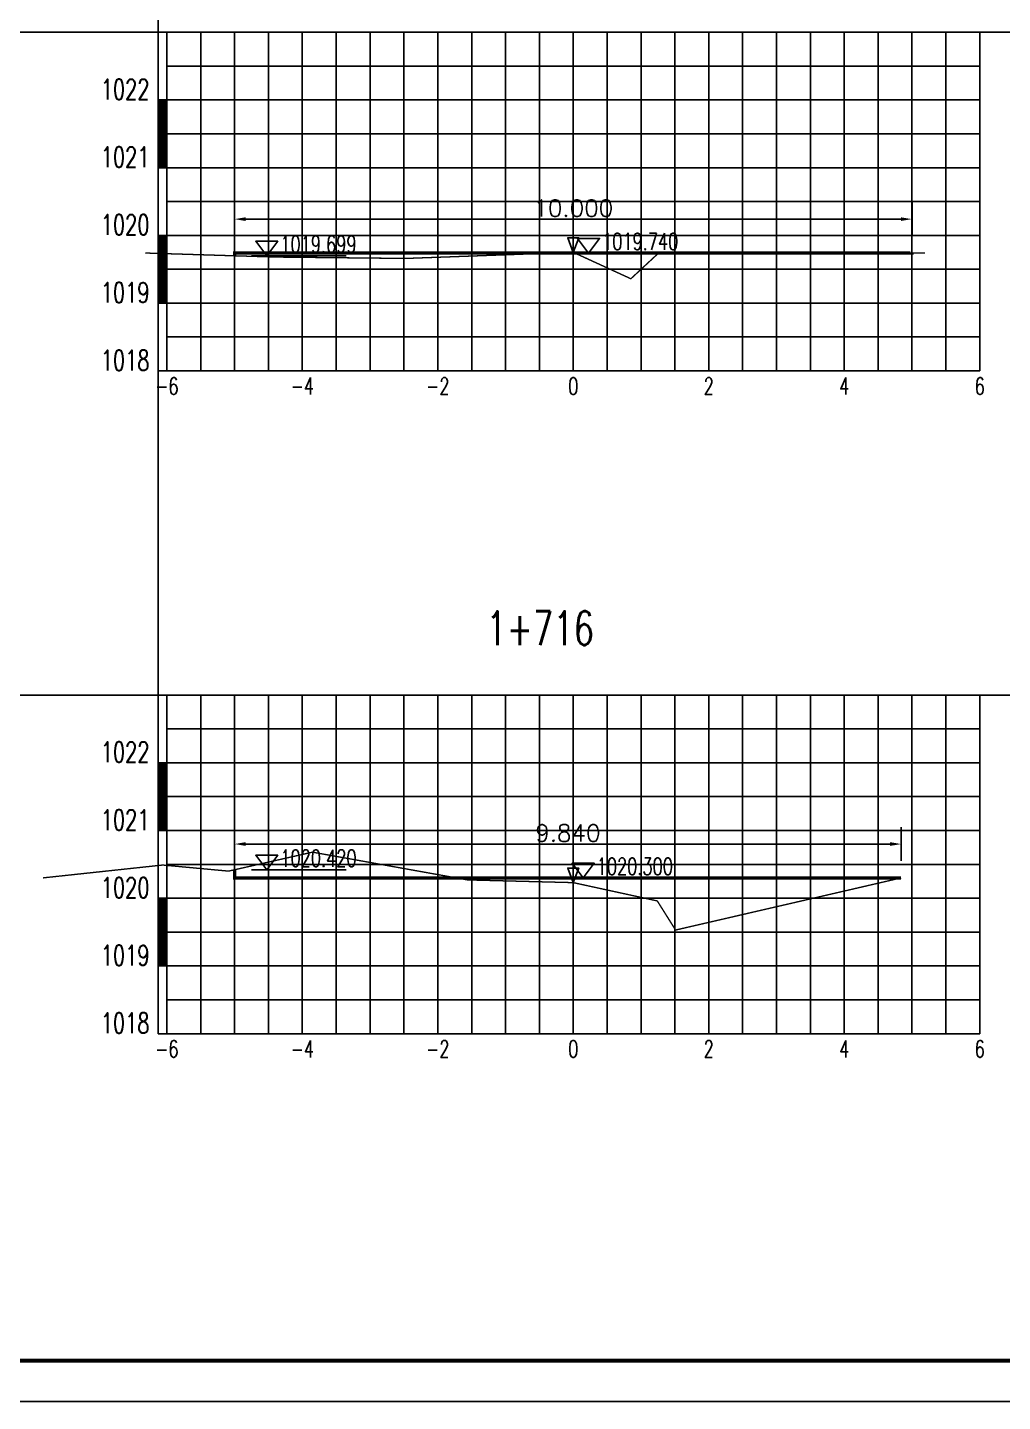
# Model space of a CAD drawing. Extents: x 695776 to 1250176, y 4443437 to 9025597.
# Drawn here: x 822510 to 836903, y 4600984 to 4621272 of the extents above; entities that cross this region are included whole.
import ezdxf
from ezdxf.enums import TextEntityAlignment as Align

# ---------------------------------------------------------------- set-up
doc = ezdxf.new("R2010")
doc.units = 0
doc.header["$LTSCALE"] = 0.5
doc.header["$PDSIZE"] = 0.2
doc.linetypes.add('ACAD_ISO07W100', pattern=[3.5, 0.5, -3])
doc.linetypes.add('CENTER2', pattern=[28.575, 19.05, -3.175, 3.175, -3.175])
doc.layers.get('0').update_dxf_attribs({"linetype": 'CONTINUOUS'})
doc.layers.get('Defpoints').update_dxf_attribs({"linetype": 'CONTINUOUS'})
for name, color, linetype in [('KEDU', 7, 'CONTINUOUS'), ('MIGE', 4, 'ACAD_ISO07W100'), ('MIGE1', 11, 'CONTINUOUS'), ('SANJIAO', 212, 'CONTINUOUS'), ('SHEJI', 1, 'CONTINUOUS'), ('YUANSHI', 2, 'CONTINUOUS'), ('YUANSHI1', 73, 'CONTINUOUS'), ('ZHOUXIAN', 20, 'CENTER2'), ('图框', 7, 'CONTINUOUS'), ('辅助线', 3, 'CONTINUOUS')]:
    doc.layers.add(name, color=color, linetype=linetype)
doc.styles.get("Standard").update_dxf_attribs({"font": 'rs.shx', "bigfont": 'hztxt.shx'})
doc.dimstyles.get("Standard").update_dxf_attribs({"dimtxt": 0.18, "dimasz": 0.18, "dimexe": 0.18, "dimexo": 0.0625, "dimgap": 0.09, "dimtad": 0, "dimtih": 1, "dimtoh": 1, "dimdec": 4, "dimzin": 0, "dimdsep": 46, "dimtxsty": 'Standard', "dimcen": 0.09, "dimadec": 0, "dimazin": 0, "dimtfac": 1, "dimtdec": 4, "dimtofl": 0, "dimtmove": 0, "dimatfit": 3, "dimfxl": 0, "dimtolj": 1, "dimtzin": 0, "dimarcsym": 0})

# ---------------------------------------------------------------- blocks, each defined once
blk = doc.blocks.new('zhunghao')
blk.add_lwpolyline([(0, 0), (0.326, 0.863), (-0.326, 0.863), (0, 0)])
blk = doc.blocks.new('ele_sym08')
blk.add_line((0, 0), (5.597, 0))
blk.add_lwpolyline([(0.901, -0.002), (0.249, 0.861), (1.553, 0.861), (0.901, -0.002)])
at = {"width": 0.7}
blk.add_attdef('ELEVAT', (1.703, 0.181), '', height=1, dxfattribs=at)
blk = doc.blocks.new('*D595')
at = {"color": 0, "lineweight": -2}
for p, q in [((825567, 4618192), (825567, 4618692)), ((835567, 4618192), (835567, 4618692)), ((825729, 4618442), (835404, 4618442))]:
    blk.add_line(p, q, dxfattribs=at)
at = {"color": 0}
for points in [[(825729, 4618469), (825729, 4618415), (825567, 4618442)], [(835404, 4618469), (835404, 4618415), (835567, 4618442)]]:
    blk.add_solid(points, dxfattribs=at)
at = {"layer": 'Defpoints', "color": 0}
for p in [(835567, 4618442), (825567, 4617942), (835567, 4617942)]:
    blk.add_point(p, dxfattribs=at)
at = {"color": 0, "insert": (830567, 4618604), "char_height": 250, "attachment_point": 5}
blk.add_mtext('\\A1;10.000', dxfattribs=at)
blk = doc.blocks.new('bc1_100')
blk.add_lwpolyline([(0.064, 1), (-0.063, 1), (-0.063, 0), (0.064, 0)], close=True)
at = {"width": 0.7}
blk.add_attdef('BC', text='', height=0.3, dxfattribs=at).set_placement((-0.193, 0.007), align=Align.RIGHT)
blk = doc.blocks.new('bc0_100')
for p, q in [((-0.063, 1), (-0.063, 0)), ((0.063, 0), (0.063, 1))]:
    blk.add_line(p, q)
at = {"const_width": 0.126}
blk.add_lwpolyline([(0, 1), (0, 0)], dxfattribs=at)
at = {"width": 0.7}
blk.add_attdef('BC', text='', height=0.3, dxfattribs=at).set_placement((-0.193, 0.007), align=Align.RIGHT)
blk = doc.blocks.new('*D586')
at = {"color": 0, "lineweight": -2}
for p, q in [((825567, 4608965), (825567, 4609465)), ((835407, 4608965), (835407, 4609465)), ((825729, 4609215), (835244, 4609215))]:
    blk.add_line(p, q, dxfattribs=at)
at = {"color": 0}
for points in [[(825729, 4609243), (825729, 4609188), (825567, 4609215)], [(835244, 4609243), (835244, 4609188), (835407, 4609215)]]:
    blk.add_solid(points, dxfattribs=at)
at = {"layer": 'Defpoints', "color": 0}
for p in [(835407, 4609215), (825567, 4608715), (835407, 4608715)]:
    blk.add_point(p, dxfattribs=at)
at = {"color": 0, "insert": (830487, 4609378), "char_height": 250, "attachment_point": 5}
blk.add_mtext('\\A1;9.840', dxfattribs=at)

msp = doc.modelspace()

# ---------------------------------------------------------------- linework, layer by layer
at = {"layer": 'MIGE', "linetype": 'Continuous'}
for p, q in [((825066.9112, 4616201.7532), (825066.9112, 4621201.7532)), ((826066.9112, 4616201.7532), (826066.9112, 4621201.7532)), ((827066.9112, 4616201.7532), (827066.9112, 4621201.7532)), ((828066.9112, 4616201.7532), (828066.9112, 4621201.7532)), ((829066.9112, 4616201.7532), (829066.9112, 4621201.7532)), ((830066.9112, 4616201.7532), (830066.9112, 4621201.7532)), ((831066.9112, 4616201.7532), (831066.9112, 4621201.7532)), ((832066.9112, 4616201.7532), (832066.9112, 4621201.7532)), ((833066.9112, 4616201.7532), (833066.9112, 4621201.7532)), ((834066.9112, 4616201.7532), (834066.9112, 4621201.7532)), ((835066.9112, 4616201.7532), (835066.9112, 4621201.7532)), ((836066.9112, 4616201.7532), (836066.9112, 4621201.7532)), ((824566.9112, 4620701.7532), (836566.9112, 4620701.7532)), ((824566.9112, 4619701.7532), (836566.9112, 4619701.7532)), ((824566.9112, 4618701.7532), (836566.9112, 4618701.7532)), ((824566.9112, 4617701.7532), (836566.9112, 4617701.7532)), ((824566.9112, 4616701.7532), (836566.9112, 4616701.7532)), ((825066.9112, 4606415.4696), (825066.9112, 4611415.4696)), ((826066.9112, 4606415.4696), (826066.9112, 4611415.4696)), ((827066.9112, 4606415.4696), (827066.9112, 4611415.4696)), ((828066.9112, 4606415.4696), (828066.9112, 4611415.4696)), ((829066.9112, 4606415.4696), (829066.9112, 4611415.4696)), ((830066.9112, 4606415.4696), (830066.9112, 4611415.4696)), ((831066.9112, 4606415.4696), (831066.9112, 4611415.4696)), ((832066.9112, 4606415.4696), (832066.9112, 4611415.4696)), ((833066.9112, 4606415.4696), (833066.9112, 4611415.4696)), ((834066.9112, 4606415.4696), (834066.9112, 4611415.4696)), ((835066.9112, 4606415.4696), (835066.9112, 4611415.4696)), ((836066.9112, 4606415.4696), (836066.9112, 4611415.4696)), ((824566.9112, 4610915.4696), (836566.9112, 4610915.4696)), ((824566.9112, 4609915.4696), (836566.9112, 4609915.4696)), ((824566.9112, 4608915.4696), (836566.9112, 4608915.4696)), ((824566.9112, 4607915.4696), (836566.9112, 4607915.4696)), ((824566.9112, 4606915.4696), (836566.9112, 4606915.4696))]:
    msp.add_line(p, q, dxfattribs=at)
at = {"layer": 'MIGE1'}
for p, q in [((824566.9112, 4621201.7532), (836566.9112, 4621201.7532)), ((824566.9112, 4616201.7532), (824566.9112, 4621201.7532)), ((825566.9112, 4616201.7532), (825566.9112, 4621201.7532)), ((826566.9112, 4616201.7532), (826566.9112, 4621201.7532)), ((827566.9112, 4616201.7532), (827566.9112, 4621201.7532)), ((828566.9112, 4616201.7532), (828566.9112, 4621201.7532)), ((829566.9112, 4616201.7532), (829566.9112, 4621201.7532)), ((830566.9112, 4616201.7532), (830566.9112, 4621201.7532)), ((831566.9112, 4616201.7532), (831566.9112, 4621201.7532)), ((832566.9112, 4616201.7532), (832566.9112, 4621201.7532)), ((833566.9112, 4616201.7532), (833566.9112, 4621201.7532)), ((834566.9112, 4616201.7532), (834566.9112, 4621201.7532)), ((835566.9112, 4616201.7532), (835566.9112, 4621201.7532)), ((836566.9112, 4616201.7532), (836566.9112, 4621201.7532)), ((824566.9112, 4620201.7532), (836566.9112, 4620201.7532)), ((824566.9112, 4619201.7532), (836566.9112, 4619201.7532)), ((824566.9112, 4618201.7532), (836566.9112, 4618201.7532)), ((824566.9112, 4617201.7532), (836566.9112, 4617201.7532)), ((824566.9112, 4616201.7532), (836566.9112, 4616201.7532)), ((824566.9112, 4611415.4696), (836566.9112, 4611415.4696)), ((824566.9112, 4606415.4696), (824566.9112, 4611415.4696)), ((825566.9112, 4606415.4696), (825566.9112, 4611415.4696)), ((826566.9112, 4606415.4696), (826566.9112, 4611415.4696)), ((827566.9112, 4606415.4696), (827566.9112, 4611415.4696)), ((828566.9112, 4606415.4696), (828566.9112, 4611415.4696)), ((829566.9112, 4606415.4696), (829566.9112, 4611415.4696)), ((830566.9112, 4606415.4696), (830566.9112, 4611415.4696)), ((831566.9112, 4606415.4696), (831566.9112, 4611415.4696)), ((832566.9112, 4606415.4696), (832566.9112, 4611415.4696)), ((833566.9112, 4606415.4696), (833566.9112, 4611415.4696)), ((834566.9112, 4606415.4696), (834566.9112, 4611415.4696)), ((835566.9112, 4606415.4696), (835566.9112, 4611415.4696)), ((836566.9112, 4606415.4696), (836566.9112, 4611415.4696)), ((824566.9112, 4610415.4696), (836566.9112, 4610415.4696)), ((824566.9112, 4609415.4696), (836566.9112, 4609415.4696)), ((824566.9112, 4608415.4696), (836566.9112, 4608415.4696)), ((824566.9112, 4607415.4696), (836566.9112, 4607415.4696)), ((824566.9112, 4606415.4696), (836566.9112, 4606415.4696))]:
    msp.add_line(p, q, dxfattribs=at)
at = {"layer": 'SHEJI', "const_width": 50}
for points in [[(825566.9112, 4617900.717), (825566.9112, 4617941.7532), (830292.4668, 4617941.7532), (830566.9112, 4617941.7532), (830588.7061, 4617941.7532), (831826.142, 4617941.7532), (835566.9112, 4617941.7532), (835566.9112, 4617942.2379)], [(825566.9112, 4608835.7922), (825566.9112, 4608715.4696), (828839.3503, 4608715.4696), (830566.9112, 4608715.4696), (835406.9112, 4608715.4696)]]:
    msp.add_lwpolyline(points, dxfattribs=at)
at = {"layer": 'YUANSHI', "const_width": 20}
for points in [[(824246.9112, 4617941.7532), (825566.9112, 4617900.717)], [(830292.4668, 4617941.7532), (830566.9112, 4617951.7532), (830588.7061, 4617941.7532)], [(831826.142, 4617941.7532), (831836.9112, 4617951.7532), (835566.9112, 4617942.2379)], [(835566.9112, 4617942.2379), (835756.9112, 4617941.7532)], [(825566.9112, 4608835.7922), (826716.9112, 4609095.4696), (828839.3503, 4608715.4696)], [(822736.9112, 4608715.4696), (824506.9112, 4608905.4696), (825476.9112, 4608815.4696), (825566.9112, 4608835.7922)]]:
    msp.add_lwpolyline(points, dxfattribs=at)
at = {"layer": 'YUANSHI1', "const_width": 20}
for points in [[(825566.9112, 4617900.717), (826176.9112, 4617881.7532), (828096.9112, 4617861.7532), (830292.4668, 4617941.7532)], [(830588.7061, 4617941.7532), (831416.9112, 4617561.7532), (831826.142, 4617941.7532)], [(828839.3503, 4608715.4696), (829006.9112, 4608685.4696), (830566.9112, 4608645.4696), (831806.9112, 4608375.4696), (832076.9112, 4607945.4696), (835406.9112, 4608715.4696)]]:
    msp.add_lwpolyline(points, dxfattribs=at)
at = {"layer": 'ZHOUXIAN'}
for p, q in [((830566.9112, 4617061.7532), (830566.9112, 4618451.7532)), ((830566.9112, 4607445.4696), (830566.9112, 4609595.4696))]:
    msp.add_line(p, q, dxfattribs=at)
at = {"layer": '图框', "linetype": 'Continuous', "lineweight": -2, "flags": 128}
msp.add_lwpolyline([(803684.361, 4636624.2316), (803684.361, 4600984.2316), (854084.361, 4600984.2316), (854084.361, 4636624.2316), (803684.361, 4636624.2316)], dxfattribs=at)
at = {"layer": '图框', "linetype": 'Continuous', "lineweight": 60, "flags": 128}
msp.add_lwpolyline([(806684.361, 4636024.2316), (853484.361, 4636024.2316), (853484.361, 4601584.2316), (806684.361, 4601584.2316), (806684.361, 4636024.2316)], dxfattribs=at)
at = {"layer": '辅助线'}
for points in [[(824440.7157, 4611415.4696), (824440.7157, 4631798.018)], [(809400.2452, 4621201.7532), (851855.5868, 4621201.7532)], [(809400.2452, 4611415.4696), (851405.5668, 4611415.4696)]]:
    msp.add_lwpolyline(points, dxfattribs=at)

# ---------------------------------------------------------------- block references
at = {"xscale": 250, "yscale": 250, "zscale": 250}
for p, values in [((825816.9112, 4617900.717), {'ELEVAT': '1019.699'}), ((830566.9112, 4617941.7532), {'ELEVAT': '1019.740'}), ((825816.9112, 4608835.7922), {'ELEVAT': '1020.420'}), ((830486.9112, 4608715.4696), {'ELEVAT': '1020.300'})]:
    msp.add_blockref('ele_sym08', p, dxfattribs=at).add_auto_attribs(values)
at = {"layer": 'KEDU', "xscale": 1000, "yscale": 1000, "zscale": 1000}
for name, p, values in [('bc1_100', (824503.6632, 4620201.7532), {'BC': '1022'}), ('bc0_100', (824503.6632, 4619201.7532), {'BC': '1021'}), ('bc1_100', (824503.6632, 4618201.7532), {'BC': '1020'}), ('bc0_100', (824503.6632, 4617201.7532), {'BC': '1019'}), ('bc1_100', (824503.6632, 4616201.7532), {'BC': '1018'}), ('bc1_100', (824503.6632, 4610415.4696), {'BC': '1022'}), ('bc0_100', (824503.6632, 4609415.4696), {'BC': '1021'}), ('bc1_100', (824503.6632, 4608415.4696), {'BC': '1020'}), ('bc0_100', (824503.6632, 4607415.4696), {'BC': '1019'}), ('bc1_100', (824503.6632, 4606415.4696), {'BC': '1018'})]:
    msp.add_blockref(name, p, dxfattribs=at).add_auto_attribs(values)
at = {"layer": 'SANJIAO', "xscale": 250, "yscale": 250, "zscale": 250}
for p in [(830566.9112, 4617951.7532), (830566.9112, 4608645.4696)]:
    msp.add_blockref('zhunghao', p, dxfattribs=at)

# ---------------------------------------------------------------- texts
at = {"width": 0.7}
msp.add_text('1+716', height=500, dxfattribs=at).set_placement((830077.9317, 4612151.4488), align=Align.CENTER)
at = {"layer": 'KEDU', "width": 0.7}
for s, p in [('-6', (824566.9112, 4615851.7532)), ('-4', (826566.9112, 4615851.7532)), ('-2', (828566.9112, 4615851.7532)), ('0', (830566.9112, 4615851.7532)), ('0', (830566.9112, 4615851.7532)), ('2', (832566.9112, 4615851.7532)), ('4', (834566.9112, 4615851.7532)), ('6', (836566.9112, 4615851.7532)), ('-6', (824566.9112, 4606065.4696)), ('-4', (826566.9112, 4606065.4696)), ('-2', (828566.9112, 4606065.4696)), ('0', (830566.9112, 4606065.4696)), ('0', (830566.9112, 4606065.4696)), ('2', (832566.9112, 4606065.4696)), ('4', (834566.9112, 4606065.4696)), ('6', (836566.9112, 4606065.4696))]:
    msp.add_text(s, height=250, dxfattribs=at).set_placement(p, align=Align.CENTER)

# ---------------------------------------------------------------- dimensions: what is measured, and where the dimension line sits
for base, p1, p2, picture, middle in [((835566.9112, 4618441.7532), (825566.9112, 4617941.7532), (835566.9112, 4617941.7532), '*D595', (830566.9112, 4618604.2532)), ((835406.9112, 4609215.4696), (825566.9112, 4608715.4696), (835406.9112, 4608715.4696), '*D586', (830486.9112, 4609377.9696))]:
    dim = msp.add_linear_dim(base=base, p1=p1, p2=p2, dimstyle='Standard', override={"dimtxt": 250, "dimasz": 162.5, "dimexe": 250, "dimexo": 250, "dimgap": 37.5, "dimtad": 1, "dimtih": 0, "dimtoh": 0, "dimdec": 3, "dimlfac": 0.001})
    dim.commit()
    dim.dimension.update_dxf_attribs({"geometry": picture, "text_midpoint": middle})

doc.saveas('drawing.dxf')
